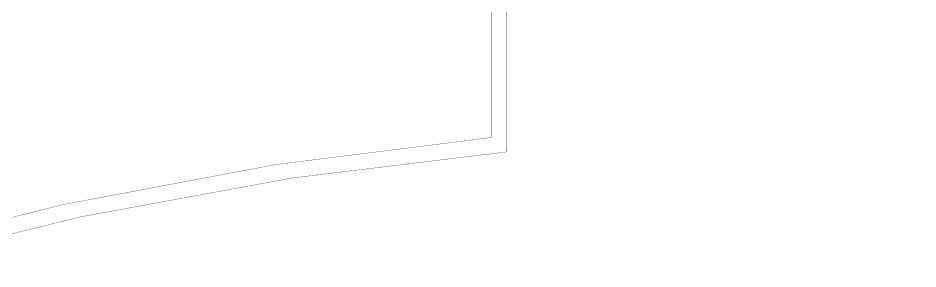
# Model space of a CAD drawing. Header units: millimetres. Extents: x -203861 to 22103, y -44552 to 100121.
# Drawn here: x -15535 to 1653, y -22660 to -17875 of the extents above; entities that cross this region are included whole.
import ezdxf

# ---------------------------------------------------------------- set-up
doc = ezdxf.new("R2010")
doc.units = ezdxf.units.MM
doc.layers.add('S1097a$0$9', color=7, linetype='Continuous')
doc.layers.add('s3097a$0$LG7$0$9', color=7, linetype='Continuous')

# ---------------------------------------------------------------- blocks, each defined once
blk = doc.blocks.new('S1097a')
at = {"layer": 'S1097a$0$9', "color": 14, "linetype": 'Continuous', "const_width": 5}
for points in [[(-6500, -18250), (-6500, -20153)], [(-6200, -18250), (-6200, -20427)]]:
    blk.add_lwpolyline(points, dxfattribs=at)
for points in [[(-6500, -20153, 0.045413), (-18732, -22450, 0.045413)], [(-6200, -20427, 0.045317), (-18362, -22657, 0.045317)]]:
    blk.add_lwpolyline(points, format="xyb", dxfattribs=at)
blk = doc.blocks.new('s3097a')
at = {"layer": 's3097a$0$LG7$0$9', "color": 14, "linetype": 'Continuous', "const_width": 5}
for points in [[(12300, 61550), (12300, 39050), (22100, 39050), (22100, 31500), (9800, 31500), (9800, 18676), (-6200, 2676), (-6200, -18250)], [(-6500, -18250), (-6500, 2800), (9500, 18800), (9500, 31800), (9500, 31800)], [(-6500, -18250), (-6500, -20153)], [(-6200, -18250), (-6200, -20427)]]:
    blk.add_lwpolyline(points, dxfattribs=at)
for points in [[(-6500, -20153, 0.045413), (-18732, -22450, 0.045413)], [(-6200, -20427, 0.045317), (-18362, -22657, 0.045317)]]:
    blk.add_lwpolyline(points, format="xyb", dxfattribs=at)

msp = doc.modelspace()

# ---------------------------------------------------------------- block references
for name in ['s3097a', 'S1097a']:
    msp.add_blockref(name, (0, 0))

doc.saveas('drawing.dxf')
